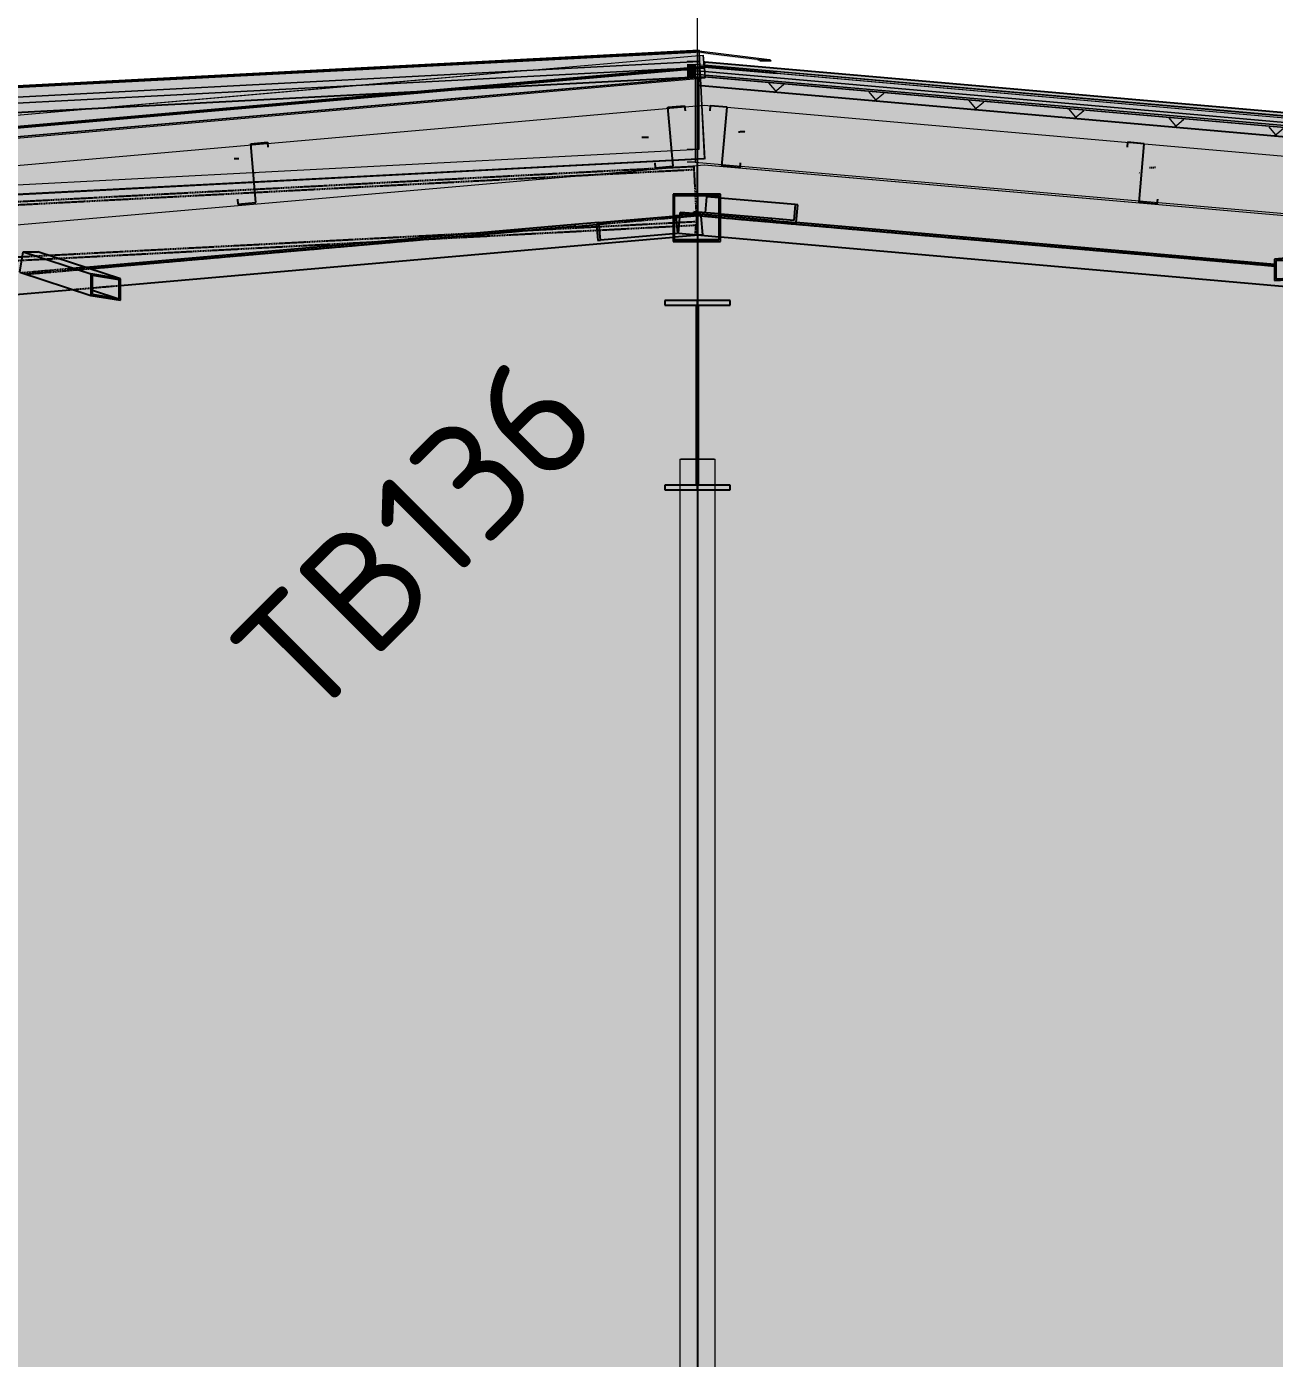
# Model space of a CAD drawing. Header units: millimetres. Extents: x 632 to 645312, y -3890 to 22200.
# Drawn here: x 619328 to 624600, y 12230 to 17858 of the extents above; entities that cross this region are included whole.
import ezdxf

# ---------------------------------------------------------------- set-up
doc = ezdxf.new("R2010")
doc.units = ezdxf.units.MM
doc.linetypes.add('Dash', pattern=[7, 5, -2])
doc.linetypes.add('Hidden', pattern=[4, 3, -1])
for name, color, linetype, lineweight in [('A-200-H_WALL', 111, 'Continuous', 13), ('A-200-M_WALL_EXT', 113, 'Continuous', 13), ('A-200-MH_WALL', 110, 'Hidden', 13), ('A-270-M_ROOF', 132, 'Continuous', 13), ('S-280-A_STRUCT_FRAME', 2, 'Continuous', 18), ('S-280-M_COLUMN', 52, 'Continuous', 13), ('S-280-M_STRUCT_FRAME', 12, 'Continuous', 13), ('Z-030-M_GRID', 191, 'Continuous', 13)]:
    doc.layers.add(name, color=color, linetype=linetype, lineweight=lineweight)
doc.styles.add('ISOCPEUR_2', font='isocpeur.ttf', dxfattribs={"height": 500})

# ---------------------------------------------------------------- blocks, each defined once
blk = doc.blocks.new('Ridge Capping - Ridge Capping-1882401-S6_501-SECTION C1')
at = {"layer": 'A-270-M_ROOF', "lineweight": 5, "transparency": 33554432}
for points in [[(4332382.7, 17734.4), (4332390.6, 17737.9), (4332337.9, 17737.9), (4332330, 17734.5)], [(4332390.6, 17737.9), (4332689.2, 17753.6), (4332621.6, 17752.7), (4332344.8, 17738.2)], [(4332994, 17713), (4332986.2, 17717), (4332689.3, 17753.6), (4332390.6, 17737.9), (4332382.5, 17734.4), (4332689.2, 17750.6), (4332768.3, 17740.8)], [(4332945.7, 17713), (4332993.9, 17713), (4332689.2, 17750.6), (4332638.6, 17750.6), (4332939.1, 17713.8)], [(4333018.3, 17658.8), (4333010.4, 17662.5), (4332711.2, 17688.7), (4332412.1, 17662.5), (4332404.2, 17658.8), (4332711.2, 17685.7), (4332768.3, 17680.7)]]:
    blk.add_hatch(color=253, dxfattribs=at).paths.add_polyline_path(points)
at = {"layer": 'A-270-M_ROOF', "color": 53, "lineweight": 5}
for p, q in [((4332331.1, 17734.4), (4332352.7, 17734.4)), ((4332337.7, 17737.9), (4332389.1, 17737.9)), ((4332352.7, 17734.4), (4332380.2, 17734.4)), ((4332380.2, 17734.4), (4332382.5, 17734.4)), ((4332382.5, 17734.4), (4332654.8, 17748.8)), ((4332390.6, 17737.9), (4332382.5, 17734.4)), ((4332513, 17744.3), (4332390.6, 17737.9)), ((4332654.9, 17751.8), (4332513, 17744.3)), ((4332638.6, 17750.6), (4332661.7, 17750.6)), ((4332689, 17753.6), (4332638.7, 17753.6)), ((4332654.8, 17748.8), (4332689.2, 17750.6)), ((4332689, 17753.6), (4332654.9, 17751.8)), ((4332661.7, 17750.6), (4332689.2, 17750.6)), ((4332689.2, 17750.6), (4332737.6, 17744.6)), ((4332986.2, 17717), (4332689.3, 17753.6)), ((4332737.6, 17744.6), (4332993.9, 17713)), ((4332404.2, 17658.8), (4332711.2, 17685.7)), ((4332587.2, 17674.8), (4332404.3, 17658.8)), ((4332711.2, 17688.7), (4332412.1, 17662.5)), ((4332412.3, 17662.5), (4332583.4, 17677.5)), ((4332583.4, 17677.5), (4332689.2, 17686.7)), ((4332689.2, 17683.7), (4332587.2, 17674.8)), ((4332689.2, 17686.7), (4332692.5, 17687)), ((4332692.6, 17684), (4332689.2, 17683.7)), ((4332692.5, 17687), (4332711.2, 17688.7)), ((4332711.2, 17685.7), (4332692.6, 17684)), ((4333010.4, 17662.5), (4332711.2, 17688.7)), ((4332711.2, 17688.7), (4332711.4, 17688.7)), ((4332711.2, 17685.7), (4333018.3, 17658.8)), ((4332711.4, 17685.7), (4332711.2, 17685.7)), ((4332711.4, 17688.7), (4333010.4, 17662.5)), ((4333018.3, 17658.8), (4332711.4, 17685.7)), ((4332937.8, 17717), (4332961.6, 17717)), ((4332945.7, 17713), (4332962.4, 17713)), ((4332961.6, 17717), (4332986.2, 17717)), ((4332962.4, 17713), (4332993.9, 17713)), ((4332994, 17713), (4332986.2, 17717)), ((4332412.1, 17662.5), (4332404.2, 17658.8)), ((4332404.3, 17658.8), (4332404.2, 17658.8)), ((4332404.4, 17658.8), (4332412.3, 17662.5)), ((4332412.3, 17662.5), (4332412.1, 17662.5)), ((4333018.3, 17658.8), (4333010.4, 17662.5)), ((4333010.5, 17662.5), (4333010.4, 17662.5)), ((4333010.5, 17662.5), (4333018.5, 17658.8)), ((4333018.5, 17658.8), (4333018.3, 17658.8))]:
    blk.add_line(p, q, dxfattribs=at)
blk = doc.blocks.new('Roof Gutters1 - Roof Gutters-1884510-S6_501-SECTION C1')
at = {"layer": 'A-270-M_ROOF', "lineweight": 5, "transparency": 33554432}
for points in [[(4350938.5, 16099.6), (4350939.7, 16113), (4332713.3, 17707.6), (4332712.2, 17694.2), (4350664.1, 16123.6)], [(4350938.5, 16099.6), (4350938.8, 16102.1), (4332712.4, 17696.7), (4332712.2, 17694.2), (4350664.1, 16123.6)], [(4350938.8, 16102.1), (4350940, 16116), (4332713.6, 17710.6), (4332712.4, 17696.7), (4350664.1, 16126.1)]]:
    blk.add_hatch(color=253, dxfattribs=at).paths.add_polyline_path(points)
at = {"layer": 'A-270-M_ROOF', "color": 53, "lineweight": 5}
for p, q in [((4332713.3, 17707.6), (4332712.2, 17694.2)), ((4332712.2, 17694.2), (4332713.3, 17707.6)), ((4332712.2, 17694.2), (4332712.4, 17696.7)), ((4332712.4, 17696.7), (4332712.2, 17694.2)), ((4332712.2, 17694.2), (4334977.6, 17496)), ((4332712.2, 17694.2), (4350938.5, 16099.6)), ((4332712.4, 17696.7), (4332713.6, 17710.6)), ((4332713.3, 17707.6), (4332712.4, 17696.7)), ((4332712.4, 17696.7), (4342405.2, 16848.7)), ((4332712.4, 17696.7), (4350938.8, 16102.1)), ((4332713.6, 17710.6), (4332713.3, 17707.6)), ((4350939.7, 16113), (4332713.3, 17707.6)), ((4332713.3, 17707.6), (4350939.7, 16113)), ((4332713.6, 17710.6), (4350940, 16116)), ((4332713.6, 17710.6), (4350940, 16116)), ((4334977.6, 17496), (4350938.5, 16099.6))]:
    blk.add_line(p, q, dxfattribs=at)
blk = doc.blocks.new('Roof Gutters3 - Roof Gutters-1885272-S6_501-SECTION C1')
at = {"layer": 'A-270-M_ROOF', "lineweight": 5, "transparency": 33554432}
for points in [[(4327067.7, 17460), (4332689, 17753.5), (4332688.8, 17757.8), (4327067.5, 17464.3)], [(4327067.9, 17456.1), (4332689.2, 17749.6), (4332688.9, 17754.8), (4327067.6, 17461.3)], [(4327073.3, 17351.6), (4332682.3, 17644.4), (4332682.3, 17608.1), (4332696.6, 17608.1), (4332689, 17753.5), (4327067.7, 17460)], [(4330104.9, 17509.8), (4331477.2, 17581.5), (4332711.1, 17689.4), (4332706.9, 17737.5), (4330714.7, 17563.2)], [(4331477.2, 17581.5), (4331634.4, 17589.7), (4332711.6, 17683.9), (4332711.1, 17689.4), (4331888.2, 17617.4)], [(4331634.4, 17589.7), (4332682.3, 17644.4), (4332682.3, 17637.7), (4332715.4, 17640.6), (4332711.6, 17683.9), (4331888.2, 17611.9)]]:
    blk.add_hatch(color=253, dxfattribs=at).paths.add_polyline_path(points)
at = {"layer": 'A-270-M_ROOF', "color": 53, "lineweight": 5}
for p, q in [((4332688.8, 17757.8), (4327067.5, 17464.3)), ((4332361.5, 17737.7), (4327067.6, 17461.3)), ((4332389.3, 17737.9), (4327067.7, 17460)), ((4332380.4, 17734.4), (4327067.8, 17457.1)), ((4332674.6, 17748.8), (4327067.9, 17456.1)), ((4332675.1, 17748.8), (4327067.9, 17456.1)), ((4331978.5, 17673.8), (4332689.2, 17735.9)), ((4331978.7, 17673.8), (4332689.2, 17735.9)), ((4332363.8, 17737.9), (4332361.5, 17737.7)), ((4332367.4, 17738), (4332363.8, 17737.9)), ((4332664.9, 17753.6), (4332367.4, 17738)), ((4332689.2, 17750.6), (4332383, 17734.6)), ((4332689, 17753.5), (4332389.3, 17737.9)), ((4332688.9, 17754.8), (4332664.9, 17753.6)), ((4332689.2, 17749.6), (4332674.6, 17748.8)), ((4332689.2, 17749.6), (4332675.1, 17748.8)), ((4332688.9, 17754.8), (4332688.8, 17757.8)), ((4332688.8, 17757.8), (4332689, 17753.6)), ((4332689.2, 17750.6), (4332689, 17753.5)), ((4332689, 17753.5), (4332689.2, 17750.6)), ((4332689.2, 17750.6), (4332689, 17753.5)), ((4332689, 17753.5), (4332692.5, 17687.1)), ((4332692.5, 17687.1), (4332689.2, 17750.6)), ((4332689.2, 17749.6), (4332689.2, 17749.6)), ((4332689.9, 17736), (4332706.9, 17737.5)), ((4332689.9, 17736), (4332706.9, 17737.5)), ((4332711.1, 17689.4), (4332706.9, 17737.5)), ((4332706.9, 17737.5), (4332711.1, 17689.4)), ((4312890.7, 15949.8), (4332711.2, 17683.9)), ((4312890.8, 15948.1), (4332711.2, 17682.1)), ((4327376.1, 17271.1), (4331968.4, 17672.9)), ((4332689.2, 17687.5), (4327378.6, 17222.9)), ((4331240.2, 17609.2), (4331968.4, 17672.9)), ((4331968.4, 17672.9), (4331978.7, 17673.8)), ((4331968.4, 17672.9), (4331978.5, 17673.8)), ((4332409.4, 17661.3), (4332584.6, 17676.6)), ((4332585.7, 17676.7), (4332597.4, 17677.7)), ((4332597.4, 17677.7), (4332689.2, 17685.7)), ((4332692.4, 17687.8), (4332689.2, 17687.5)), ((4332689.2, 17685.7), (4332692.5, 17686)), ((4332711.1, 17689.4), (4332692.4, 17687.8)), ((4332692.5, 17686), (4332711.2, 17687.7)), ((4332694.7, 17644.1), (4332692.7, 17682.3)), ((4332692.7, 17682.3), (4332694.7, 17644.1)), ((4332711.6, 17683.9), (4332715, 17645.2)), ((4332715, 17645.2), (4332711.7, 17682.2)), ((4312894.5, 15906.5), (4332715.4, 17640.6)), ((4312894.5, 15906.5), (4332715.4, 17640.6)), ((4327378.7, 17221.1), (4332409.4, 17661.3)), ((4332695, 17638.8), (4332694.7, 17644.1)), ((4332694.7, 17644.1), (4332695, 17638.8)), ((4332701, 17524.2), (4332695, 17638.8)), ((4332695, 17638.8), (4332701, 17524.2)), ((4332715, 17645.2), (4332715.4, 17640.6)), ((4332715.4, 17640.6), (4332715, 17645.2)), ((4327376.1, 17271.1), (4331240.2, 17609.2)), ((4332712.6, 17301.1), (4332701, 17524.2)), ((4332701, 17524.2), (4332712.8, 17298.1)), ((4332711.2, 17298), (4327091.5, 17004.6)), ((4332711.2, 17301), (4327389, 17023.2)), ((4327389, 17022.9), (4332711.2, 17300.7)), ((4332711.2, 17297.7), (4327389.2, 17019.9)), ((4332712.7, 17300.8), (4332712.6, 17301.1)), ((4332712.8, 17298.1), (4332712.7, 17300.8)), ((4332712.8, 17298.1), (4332712.8, 17297.8))]:
    blk.add_line(p, q, dxfattribs=at)
blk = doc.blocks.new('25021-APA-ZZ-ZZ-M3-AR-000001_V3_rvt-8-S6_501-SECTION C1')
at = {"layer": 'A-200-M_WALL_EXT', "transparency": 33554432}
blk.add_hatch(color=10, dxfattribs=at).paths.add_polyline_path([(4350894.9, 16014.7), (4350894.9, 16070.8), (4332581, 17679.2), (4312662.6, 16639.3), (4312663.4, 16599.2), (4332682.3, 17644.4), (4332682.3, 17608.1), (4350893.6, 16014.8)])
at = {"layer": 'A-270-M_ROOF', "lineweight": 5, "transparency": 33554432}
for color, points in [(9, [(4327067.8, 17457.1), (4332689.2, 17750.6), (4332621.6, 17749.7), (4327017.2, 17457.1)]), (10, [(4327067.8, 17417), (4332689.2, 17710.5), (4332621.6, 17709.6), (4327017.2, 17417)]), (9, [(4332672.6, 17656.8), (4332672.6, 17696.9), (4332638.6, 17696.9), (4332638.6, 17657.4)]), (254, [(4332638.6, 17642.1), (4332672.6, 17644.4), (4332672.6, 17656.8), (4332638.6, 17656.8), (4332638.6, 17644.4)]), (9, [(4351085.6, 16051.9), (4332672.6, 17656.8), (4332638.6, 17656.8), (4351051.6, 16051.9)]), (9, [(4332682.3, 17643), (4332711.4, 17645.5), (4332711.2, 17645.5), (4332682.3, 17643)])]:
    blk.add_hatch(color=color, dxfattribs=at).paths.add_polyline_path(points)
at = {"layer": 'A-270-M_ROOF', "transparency": 33554432}
for color, points in [(9, [(4327067.8, 17417), (4332689.2, 17710.5), (4332689.2, 17750.6), (4327067.8, 17457.1)]), (254, [(4327067.8, 17351.3), (4332682.3, 17644.4), (4332682.3, 17608.1), (4332689.2, 17608.1), (4332689.2, 17710.5), (4327067.8, 17417)]), (9, [(4352532.3, 15911.4), (4352532.3, 15951.6), (4332711.2, 17685.7), (4331584, 17587.1), (4332711.2, 17645.5), (4352217.8, 15938.9)]), (9, [(4351085.7, 16051.9), (4351085.7, 16092.1), (4332672.7, 17696.9), (4332672.7, 17656.8), (4350664.1, 16088.7)]), (254, [(4351085.7, 15998), (4351085.7, 16051.9), (4332672.7, 17656.8), (4332672.7, 17643.9), (4332682.3, 17644.4), (4332682.3, 17608.1), (4350932.1, 16011.4)])]:
    blk.add_hatch(color=color, dxfattribs=at).paths.add_polyline_path(points)
at = {"layer": 'A-270-M_ROOF', "lineweight": 5}
h = blk.add_hatch(dxfattribs=at)
h.set_pattern_fill('FP_45', angle=-135, style=0, pattern_type=2)
h.set_pattern_definition([(40, (4325937.9, 6e-06), (-192.8363, 229.8133), []), (130, (4325937.9, 6e-06), (-229.8133, -192.8363), [])])
h.paths.add_polyline_path([(4352532.3, 15871.4), (4352532.3, 15911.4), (4332698.4, 17644.4), (4332682.3, 17643), (4332682.3, 17608.1), (4352217.8, 15898.9)])
at = {"layer": 'A-200-M_WALL_EXT', "color": 53, "lineweight": 5}
for p, q in [((4332581, 17679.2), (4331240.2, 17609.2)), ((4331240.2, 17609.2), (4332581, 17679.2)), ((4332591.6, 17678.2), (4332581, 17679.2)), ((4332581, 17679.2), (4332591.6, 17678.2)), ((4332608.8, 17676.7), (4332591.6, 17678.2)), ((4332591.6, 17678.2), (4332608.8, 17676.7)), ((4332689.2, 17669.7), (4332608.8, 17676.7)), ((4332608.8, 17676.7), (4332658.1, 17672.4)), ((4332659.5, 17672.3), (4332672.6, 17671.1)), ((4332672.7, 17671.1), (4332689.2, 17669.7)), ((4332693.4, 17669.3), (4332689.2, 17669.7)), ((4332689.2, 17669.7), (4332693.4, 17669.3)), ((4332711.2, 17667.7), (4332693.4, 17669.3)), ((4332693.4, 17669.3), (4332711.2, 17667.7)), ((4350894.9, 16070.8), (4332713, 17667.6)), ((4332713, 17667.6), (4350871.1, 16072.9)), ((4331240.2, 17609.2), (4327369, 17407.1)), ((4327369, 17407.1), (4331240.2, 17609.2))]:
    blk.add_line(p, q, dxfattribs=at)
at = {"layer": 'A-270-M_ROOF', "color": 53, "lineweight": 5}
for p, q in [((4332380.4, 17734.4), (4327067.8, 17457.1)), ((4332689.2, 17750.6), (4332383, 17734.6)), ((4332661.7, 17750.6), (4332638.6, 17750.6)), ((4332689.2, 17750.6), (4332661.7, 17750.6)), ((4332689.2, 17710.5), (4332689.2, 17750.6)), ((4332711.2, 17685.7), (4312890.2, 15951.6)), ((4332689.2, 17710.5), (4327069.9, 17417.1)), ((4327069.9, 17417.1), (4332689.2, 17710.5)), ((4332689.2, 17683.7), (4332404.2, 17658.8)), ((4332682.4, 17710.5), (4332638.6, 17710.5)), ((4332638.6, 17710.5), (4332682.4, 17710.5)), ((4332638.6, 17696.9), (4332655.9, 17696.9)), ((4332655.9, 17696.9), (4332672.6, 17696.9)), ((4332689.2, 17695.5), (4332672.7, 17696.9)), ((4332672.7, 17696.9), (4332672.7, 17686.1)), ((4332672.7, 17685.3), (4332672.7, 17682.7)), ((4332672.7, 17680.5), (4332672.7, 17671.1)), ((4332672.7, 17671.1), (4332672.7, 17656.8)), ((4332689.2, 17710.5), (4332682.4, 17710.5)), ((4332682.4, 17710.5), (4332689.2, 17710.5)), ((4332689.2, 17686.8), (4332689.2, 17710.5)), ((4332692.1, 17695.2), (4332689.2, 17695.5)), ((4332692.6, 17684), (4332689.2, 17683.7)), ((4332689.2, 17643.6), (4332689.2, 17682)), ((4332710.7, 17693.6), (4332692.1, 17695.2)), ((4332711.2, 17685.7), (4332692.6, 17684)), ((4334977.6, 17496), (4332710.7, 17693.6)), ((4352532.3, 15951.6), (4332711.2, 17685.7)), ((4332711.4, 17685.7), (4332711.2, 17685.7)), ((4333018.3, 17658.8), (4332711.4, 17685.7)), ((4332711.2, 17645.5), (4312890.2, 15911.4)), ((4312890.2, 15911.4), (4332711.2, 17645.5)), ((4332404.2, 17658.8), (4327378.8, 17219.1)), ((4332689.2, 17643.6), (4327380.9, 17179.2)), ((4327380.9, 17179.2), (4332689.2, 17643.6)), ((4332638.6, 17656.8), (4332655.9, 17656.8)), ((4332655.9, 17656.8), (4332638.6, 17656.8)), ((4332655.9, 17656.8), (4332672.6, 17656.8)), ((4332672.6, 17656.8), (4332655.9, 17656.8)), ((4332689.2, 17655.3), (4332672.7, 17656.8)), ((4332672.7, 17656.8), (4332672.7, 17642.2)), ((4332672.7, 17656.8), (4332689.2, 17655.3)), ((4332672.7, 17642.2), (4332672.7, 17636.8)), ((4332672.7, 17636.8), (4332672.7, 17521.9)), ((4332694.2, 17654.9), (4332689.2, 17655.3)), ((4332689.2, 17655.3), (4332694.2, 17654.9)), ((4332694.7, 17644.1), (4332689.2, 17643.6)), ((4332689.2, 17643.6), (4332694.7, 17644.1)), ((4332689.2, 17638.3), (4332689.2, 17643.6)), ((4332689.2, 17523.3), (4332689.2, 17638.3)), ((4332714.3, 17653.1), (4332694.2, 17654.9)), ((4332694.2, 17654.9), (4332714.3, 17653.1)), ((4332711.2, 17645.5), (4332694.7, 17644.1)), ((4332694.7, 17644.1), (4332711.2, 17645.5)), ((4352532.3, 15911.4), (4332711.2, 17645.5)), ((4332711.4, 17645.5), (4332711.2, 17645.5)), ((4332711.2, 17645.5), (4352532.3, 15911.4)), ((4332711.2, 17645.5), (4332711.4, 17645.5)), ((4332715, 17645.2), (4332711.4, 17645.5)), ((4332711.4, 17645.5), (4332715, 17645.2)), ((4350894.9, 16068.6), (4332714.3, 17653.1)), ((4332714.3, 17653.1), (4350894.9, 16068.6)), ((4352532.3, 15911.4), (4332715, 17645.2)), ((4332715, 17645.2), (4350937.8, 16050.9)), ((4350937.8, 16091.1), (4333018.3, 17658.8)), ((4312890.2, 15791), (4332711.2, 17525.1)), ((4332672.7, 17521.7), (4332672.7, 17339.1)), ((4332689.2, 17340), (4332689.2, 17523.1)), ((4332711.2, 17525.1), (4352532.3, 15791)), ((4350939, 16104.9), (4334977.6, 17496)), ((4327386.9, 17063.2), (4332689.2, 17340)), ((4332638.6, 17340), (4332655.8, 17340)), ((4332655.8, 17340), (4332672.6, 17340)), ((4332672.7, 17340), (4332682.3, 17340)), ((4332672.7, 17339.1), (4332672.7, 17296)), ((4332682.3, 17340), (4332689.2, 17340)), ((4332655.9, 17285.3), (4332638.6, 17285.3)), ((4332672.6, 17285.3), (4332655.9, 17285.3)), ((4332672.7, 17296), (4332672.7, 17285.3)), ((4332672.7, 17285.3), (4350894.9, 15697.2)), ((4312890.2, 15540), (4332711.2, 17274.1)), ((4312891.3, 15540.1), (4332711.2, 17274.1)), ((4332711.2, 17274.1), (4352532.3, 15540)), ((4332711.2, 17274.1), (4332711.4, 17274.1)), ((4332711.4, 17274.1), (4352473.3, 15545.2))]:
    blk.add_line(p, q, dxfattribs=at)
at = {"layer": 'S-280-M_COLUMN', "color": 53, "lineweight": 5}
for p, q in [((4332607.3, 16030), (4332607.3, 5240)), ((4332607.3, 16030), (4332608.6, 16030)), ((4332607.3, 16030), (4332617.3, 16030)), ((4332608.6, 16030), (4332612.3, 16030)), ((4332613, 16030), (4332612.3, 16030)), ((4332617.3, 16030), (4332612.3, 16030)), ((4332614.8, 16030), (4332613, 16030)), ((4332614.7, 16030), (4332617.3, 16030)), ((4332617.3, 16030), (4332614.8, 16030)), ((4332617.3, 16030), (4332747.3, 16030)), ((4332747.3, 16030), (4332617.3, 16030)), ((4332617.3, 16030), (4332747.3, 16030)), ((4332747.3, 16030), (4332617.3, 16030)), ((4332747.3, 16030), (4332749.9, 16030)), ((4332747.3, 16030), (4332757.3, 16030)), ((4332749.8, 16030), (4332747.3, 16030)), ((4332752.3, 16030), (4332747.3, 16030)), ((4332751.6, 16030), (4332749.8, 16030)), ((4332752.3, 16030), (4332751.6, 16030)), ((4332752.3, 16030), (4332756, 16030)), ((4332756, 16030), (4332757.3, 16030)), ((4332757.3, 5240), (4332757.3, 16030))]:
    blk.add_line(p, q, dxfattribs=at)
at = {"layer": 'A-270-M_ROOF', "color": 53, "lineweight": 5}
for name in ['Roof Gutters3 - Roof Gutters-1885272-S6_501-SECTION C1', 'Ridge Capping - Ridge Capping-1882401-S6_501-SECTION C1', 'Roof Gutters1 - Roof Gutters-1884510-S6_501-SECTION C1']:
    blk.add_blockref(name, (0, 0), dxfattribs=at)
blk = doc.blocks.new('NRP_Framing-Steel-WB - TB136 - 800WB146-4252456-S6_501-SECTION C1')
at = {"layer": 'S-280-M_STRUCT_FRAME', "linetype": 'Dash', "lineweight": 25}
blk.add_hatch(color=256, dxfattribs=at).paths.add_polyline_path([(4332819.8, 15900), (4332819.8, 15920), (4332687.3, 15920), (4332687.3, 16680), (4332819.8, 16680), (4332819.8, 16700), (4332544.8, 16700), (4332544.8, 16680), (4332677.3, 16680), (4332677.3, 15920), (4332544.8, 15920), (4332544.8, 15900)])
at = {"layer": 'S-280-M_STRUCT_FRAME', "lineweight": 25}
for p, q in [((4332819.8, 16700), (4332544.8, 16700)), ((4332544.8, 16700), (4332544.8, 16680)), ((4332544.8, 16680), (4332677.3, 16680)), ((4332677.3, 16680), (4332677.3, 15920)), ((4332687.3, 15920), (4332687.3, 16680)), ((4332687.3, 16680), (4332819.8, 16680)), ((4332819.8, 16680), (4332819.8, 16700)), ((4332677.3, 15920), (4332544.8, 15920)), ((4332544.8, 15920), (4332544.8, 15900)), ((4332544.8, 15900), (4332819.8, 15900)), ((4332819.8, 15920), (4332687.3, 15920)), ((4332819.8, 15900), (4332819.8, 15920))]:
    blk.add_line(p, q, dxfattribs=at)
blk = doc.blocks.new('NRP_Framing-Steel-SHS - RB429 - 89x89x5_0SHS-4261503-S6_501-SECTION C1')
at = {"layer": 'S-280-M_STRUCT_FRAME', "linetype": 'Dash', "lineweight": 25}
for points in [[(4335119.4, 16874.6), (4335245.2, 16880.4), (4335536.3, 16907.6), (4335473.4, 16907.6), (4335408.7, 16901.5)], [(4335245.2, 16791.3), (4335540.5, 16818.8), (4335536.3, 16907.6), (4335245.2, 16880.4)], [(4335126.4, 16790.7), (4335238.2, 16801.1), (4335238.2, 16875.1), (4335126.4, 16869.9), (4335126.4, 16791.3)], [(4335126.4, 16790.7), (4335238.2, 16795.9), (4335238.2, 16801.1), (4335132.1, 16791.3)]]:
    blk.add_hatch(color=256, dxfattribs=at).paths.add_polyline_path(points)
h = blk.add_hatch(color=256, dxfattribs=at)
h.paths.add_polyline_path([(4335119.4, 16785.4), (4335245.2, 16791.3), (4335245.2, 16880.4), (4335119.4, 16874.6)])
h.paths.add_polyline_path([(4335126.4, 16790.7), (4335126.4, 16869.9), (4335238.2, 16875.1), (4335238.2, 16795.9)])
at = {"layer": 'S-280-M_STRUCT_FRAME', "lineweight": 25}
for p, q in [((4335473.4, 16907.6), (4335119.4, 16874.6)), ((4335245.2, 16880.4), (4335536.3, 16907.6)), ((4335473.4, 16907.6), (4335536.3, 16907.6)), ((4335536.3, 16907.6), (4335540.5, 16818.8)), ((4335245.2, 16880.4), (4335119.4, 16874.6)), ((4335119.4, 16874.6), (4335119.4, 16785.4)), ((4335126.4, 16869.9), (4335238.2, 16875.1)), ((4335126.4, 16790.7), (4335126.4, 16869.9)), ((4335238.2, 16875.1), (4335238.2, 16795.9)), ((4335245.2, 16791.3), (4335245.2, 16880.4)), ((4335119.4, 16785.4), (4335245.2, 16791.3)), ((4335126.4, 16790.7), (4335238.2, 16801.1)), ((4335238.2, 16795.9), (4335126.4, 16790.7)), ((4335245.2, 16791.3), (4335540.5, 16818.8))]:
    blk.add_line(p, q, dxfattribs=at)
blk = doc.blocks.new('NRP_Framing-Steel-SHS - RB429 - 89x89x5_0SHS-4262965-S6_501-SECTION C1')
at = {"layer": 'S-280-M_STRUCT_FRAME', "linetype": 'Dash', "lineweight": 25}
for points in [[(4329833.1, 16906.5), (4329818.9, 16819.8), (4330119.4, 16721.7), (4330119.4, 16813.1)], [(4329833.1, 16906.5), (4330119.4, 16813.1), (4330245.2, 16792.5), (4329896, 16906.5)], [(4330238.2, 16707.5), (4330238.2, 16788.5), (4330126.4, 16806.8), (4330126.4, 16743.9), (4330194.5, 16721.7)], [(4330238.2, 16707.5), (4330126.4, 16743.9), (4330126.4, 16725.7), (4330150.8, 16721.7)]]:
    blk.add_hatch(color=256, dxfattribs=at).paths.add_polyline_path(points)
h = blk.add_hatch(color=256, dxfattribs=at)
h.paths.add_polyline_path([(4330245.2, 16701.2), (4330245.2, 16792.5), (4330119.4, 16813.1), (4330119.4, 16721.7)])
h.paths.add_polyline_path([(4330238.2, 16707.5), (4330126.4, 16725.7), (4330126.4, 16806.8), (4330238.2, 16788.5)])
at = {"layer": 'S-280-M_STRUCT_FRAME', "lineweight": 25}
for p, q in [((4329818.9, 16819.8), (4329833.1, 16906.5)), ((4329833.1, 16906.5), (4329896, 16906.5)), ((4329833.1, 16906.5), (4330119.4, 16813.1)), ((4330245.2, 16792.5), (4329896, 16906.5)), ((4329818.9, 16819.8), (4330119.4, 16721.7)), ((4330245.2, 16792.5), (4330119.4, 16813.1)), ((4330119.4, 16813.1), (4330119.4, 16721.7)), ((4330126.4, 16806.8), (4330238.2, 16788.5)), ((4330126.4, 16725.7), (4330126.4, 16806.8)), ((4330238.2, 16788.5), (4330238.2, 16707.5)), ((4330245.2, 16701.2), (4330245.2, 16792.5)), ((4330119.4, 16721.7), (4330245.2, 16701.2)), ((4330126.4, 16743.9), (4330238.2, 16707.5)), ((4330238.2, 16707.5), (4330126.4, 16725.7))]:
    blk.add_line(p, q, dxfattribs=at)
blk = doc.blocks.new('NRP_Framing-Steel-EA - RA728 - 90x90x8EA-4104764-S6_501-SECTION C1')
at = {"layer": 'S-280-M_STRUCT_FRAME', "linetype": 'Dash', "lineweight": 25}
for p, q in [((4332678.6, 17038), (4332681, 17066.3)), ((4332673.2, 16976.7), (4332678.5, 17037.3))]:
    blk.add_line(p, q, dxfattribs=at)
blk = doc.blocks.new('NRP_Framing-Steel-EA - RA728 - 90x90x8EA-3936119-S6_501-SECTION C1')
at = {"layer": 'S-280-M_STRUCT_FRAME', "linetype": 'Dash', "lineweight": 25}
for p, q in [((4332696.7, 17059.5), (4332591.8, 17050.3)), ((4332164.4, 17012.9), (4330118.5, 16833.9)), ((4332591.7, 17050.3), (4332255.8, 17020.9)), ((4330118.4, 16833.9), (4329848.3, 16810.3))]:
    blk.add_line(p, q, dxfattribs=at)
blk = doc.blocks.new('NRP_Framing-Steel-EA - RB725 - 75x75x8EA-3936944-S6_501-SECTION C1')
at = {"layer": 'S-280-M_STRUCT_FRAME', "linetype": 'Dash', "lineweight": 25}
h = blk.add_hatch(color=256, dxfattribs=at)
h.paths.add_polyline_path([(4332272.5, 16955.1), (4332579.1, 16981.9), (4332579.1, 17057.2), (4332266, 17029.8), (4332272.4, 16956.1)])
h.paths.add_polyline_path([(4332585.1, 16982.4), (4332597.6, 16983.5), (4332591.1, 17058.3), (4332585.1, 17057.7)])
blk.add_hatch(color=256, dxfattribs=at).paths.add_polyline_path([(4332261.6, 16954.1), (4332272.5, 16955.1), (4332266, 17029.8), (4332163.7, 17020.9), (4332164.4, 17012.9), (4332255.8, 17020.9)])
at = {"layer": 'S-280-M_STRUCT_FRAME', "lineweight": 25}
for p, q in [((4332266, 17029.8), (4332579.1, 17057.2)), ((4332585.1, 17057.7), (4332591.1, 17058.3)), ((4332591.1, 17058.3), (4332597.6, 16983.5)), ((4332266, 17029.8), (4332163.7, 17020.9)), ((4332163.7, 17020.9), (4332164.4, 17012.9)), ((4332164.4, 17012.9), (4332255.8, 17020.9)), ((4332255.8, 17020.9), (4332261.6, 16954.1)), ((4332272.5, 16955.1), (4332266, 17029.8)), ((4332261.6, 16954.1), (4332272.5, 16955.1)), ((4332579.1, 16981.9), (4332272.5, 16955.1)), ((4332597.6, 16983.5), (4332585.1, 16982.4))]:
    blk.add_line(p, q, dxfattribs=at)
at = {"layer": 'S-280-M_STRUCT_FRAME', "linetype": 'Dash', "lineweight": 25}
for p, q in [((4332579.2, 17057.2), (4332585.1, 17057.7)), ((4332585.1, 16982.4), (4332579.2, 16981.9))]:
    blk.add_line(p, q, dxfattribs=at)
blk = doc.blocks.new('NRP_Framing-Steel-EA - RB725 - 75x75x8EA-3938695-S6_501-SECTION C1')
at = {"layer": 'S-280-M_STRUCT_FRAME', "linetype": 'Dash', "lineweight": 25}
h = blk.add_hatch(color=256, dxfattribs=at)
h.paths.add_polyline_path([(4333089.1, 17038.7), (4333094.9, 17105.4), (4332779.1, 17133), (4332779.1, 17065.8), (4333088.2, 17038.8)])
h.paths.add_polyline_path([(4332773.1, 17066.3), (4332773.1, 17133.6), (4332721.8, 17138.1), (4332716, 17071.3)])
h = blk.add_hatch(color=256, dxfattribs=at)
h.paths.add_polyline_path([(4332996.4, 17038.8), (4332997.1, 17046.7), (4332779.1, 17065.8), (4332779.1, 17057.8)])
h.paths.add_polyline_path([(4332773.1, 17058.3), (4332773.1, 17066.3), (4332667.6, 17075.6), (4332666.9, 17067.6)])
blk.add_hatch(color=256, dxfattribs=at).paths.add_polyline_path([(4333099.4, 17029.7), (4333105.9, 17104.5), (4333094.9, 17105.4), (4333089.1, 17038.7), (4332997.1, 17046.7), (4332996.4, 17038.8), (4333061.7, 17033)])
at = {"layer": 'S-280-M_STRUCT_FRAME', "lineweight": 25}
for p, q in [((4332716, 17071.3), (4332721.8, 17138.1)), ((4332773.1, 17133.6), (4332721.8, 17138.1)), ((4333094.9, 17105.4), (4332779.1, 17133)), ((4332666.9, 17067.6), (4332667.6, 17075.6)), ((4332773.1, 17058.3), (4332666.9, 17067.6)), ((4332773.1, 17066.3), (4332667.6, 17075.6)), ((4332997.1, 17046.7), (4332779.1, 17065.8)), ((4332996.4, 17038.8), (4332779.1, 17057.8)), ((4333094.9, 17105.4), (4333089.1, 17038.7)), ((4333105.9, 17104.5), (4333094.9, 17105.4)), ((4333099.4, 17029.7), (4333105.9, 17104.5)), ((4332997.1, 17046.7), (4332996.4, 17038.8)), ((4332996.4, 17038.8), (4333099.4, 17029.7)), ((4333089.1, 17038.7), (4332997.1, 17046.7))]:
    blk.add_line(p, q, dxfattribs=at)
at = {"layer": 'S-280-M_STRUCT_FRAME', "linetype": 'Dash', "lineweight": 25}
for p, q in [((4332779.1, 17133.1), (4332773.2, 17133.6)), ((4332779.1, 17065.8), (4332773.2, 17066.3)), ((4332779.1, 17065.8), (4332773.2, 17066.3)), ((4332779.1, 17057.8), (4332773.2, 17058.3))]:
    blk.add_line(p, q, dxfattribs=at)
blk = doc.blocks.new('NRP_Framing-Steel-EA - RA728 - 90x90x8EA-3937550-S6_501-SECTION C1')
at = {"layer": 'S-280-M_STRUCT_FRAME', "linetype": 'Dash', "lineweight": 25}
for p, q in [((4332773.1, 17050.3), (4332608.8, 17064.6)), ((4332779.1, 17049.7), (4332773.2, 17050.3)), ((4335119.4, 16845), (4332779.1, 17049.7))]:
    blk.add_line(p, q, dxfattribs=at)
blk = doc.blocks.new('NRP_Framing-Steel-PFC - R308 - 250PFC-4012580-S6_501-SECTION C1')
at = {"layer": 'S-280-M_STRUCT_FRAME', "linetype": 'Dash', "lineweight": 25}
for p, q in [((4312657.3, 16222.8), (4332666.5, 17267.4)), ((4332667.3, 17252.5), (4312657.3, 16207.8)), ((4332666.5, 17267.4), (4332679.6, 17017.8)), ((4332679.6, 17017.8), (4331542, 16958.4)), ((4331964.9, 16995.5), (4331740.1, 16983.8)), ((4332678.8, 17032.8), (4331967.8, 16995.6)), ((4331737.3, 16983.6), (4312657.3, 15987.5)), ((4331311.6, 16946.4), (4312657.3, 15972.4)), ((4331539.2, 16958.2), (4331314.4, 16946.5))]:
    blk.add_line(p, q, dxfattribs=at)
blk = doc.blocks.new('NRP_Framing-Steel-Purlin Z - P916 - EZ250-24-4051339-S6_501-SECTION C1')
at = {"layer": 'S-280-M_STRUCT_FRAME', "color": 1, "linetype": 'Dash', "lineweight": 25}
blk.add_line((4334591.5, 17262.4), (4334617.8, 17263.2), dxfattribs=at)
blk = doc.blocks.new('NRP_Framing-Steel-Purlin Z - P916 - EZ250-24-4045172-S6_501-SECTION C1')
at = {"layer": 'S-280-M_STRUCT_FRAME', "color": 1, "linetype": 'Dash', "lineweight": 25}
blk.add_line((4332855.7, 17413.5), (4332884.2, 17414.4), dxfattribs=at)
blk = doc.blocks.new('NRP_Framing-Steel-Purlin Z - P915 - EZ250-19-4047691-S6_501-SECTION C1')
at = {"layer": 'S-280-M_STRUCT_FRAME', "color": 92, "lineweight": 25}
for p, q in [((4332557.2, 17517), (4332628, 17523.2)), ((4332557.2, 17517), (4332628, 17523.2)), ((4332579, 17268), (4332557.2, 17517)), ((4332579, 17268), (4332557.2, 17517)), ((4332628, 17523.2), (4332629.8, 17502.3)), ((4332628, 17523.2), (4332629.8, 17502.3)), ((4332576.1, 17393.2), (4332576.6, 17393.3)), ((4332501.5, 17282.3), (4332503.3, 17261.4)), ((4332501.5, 17282.3), (4332503.3, 17261.4)), ((4332503.3, 17261.4), (4332579, 17268)), ((4332503.3, 17261.4), (4332579, 17268))]:
    blk.add_line(p, q, dxfattribs=at)
at = {"layer": 'S-280-M_STRUCT_FRAME', "color": 92, "linetype": 'Dash', "lineweight": 25}
blk.add_line((4332576.1, 17393.2), (4332576.6, 17393.3), dxfattribs=at)
blk = doc.blocks.new('NRP_Framing-Steel-Purlin Z - P915 - EZ250-19-4047692-S6_501-SECTION C1')
at = {"layer": 'S-280-M_STRUCT_FRAME', "color": 92, "lineweight": 25}
for p, q in [((4332736.6, 17523.2), (4332734.8, 17502.3)), ((4332736.6, 17523.2), (4332734.8, 17502.3)), ((4332807.4, 17517), (4332736.6, 17523.2)), ((4332807.4, 17517), (4332736.6, 17523.2)), ((4332785.6, 17268), (4332807.4, 17517)), ((4332785.6, 17268), (4332807.4, 17517)), ((4332788.4, 17393.2), (4332788, 17393.3)), ((4332863.1, 17282.3), (4332861.3, 17261.4)), ((4332863.1, 17282.3), (4332861.3, 17261.4)), ((4332861.3, 17261.4), (4332785.6, 17268)), ((4332861.3, 17261.4), (4332785.6, 17268))]:
    blk.add_line(p, q, dxfattribs=at)
at = {"layer": 'S-280-M_STRUCT_FRAME', "color": 92, "linetype": 'Dash', "lineweight": 25}
blk.add_line((4332788.4, 17393.2), (4332788, 17393.3), dxfattribs=at)
blk = doc.blocks.new('NRP_Framing-Steel-Purlin Z - P915 - EZ250-19-4047824-S6_501-SECTION C1')
at = {"layer": 'S-280-M_STRUCT_FRAME', "color": 92, "lineweight": 25}
for p, q in [((4330795, 17362.9), (4330865.7, 17369.1)), ((4330795, 17362.9), (4330865.7, 17369.1)), ((4330816.7, 17113.8), (4330795, 17362.9)), ((4330816.7, 17113.8), (4330795, 17362.9)), ((4330865.7, 17369.1), (4330867.5, 17348.1)), ((4330865.7, 17369.1), (4330867.5, 17348.1)), ((4330813.9, 17239), (4330814.3, 17239.1)), ((4330739.2, 17128.1), (4330741, 17107.2)), ((4330739.2, 17128.1), (4330741, 17107.2)), ((4330741, 17107.2), (4330816.7, 17113.8)), ((4330741, 17107.2), (4330816.7, 17113.8))]:
    blk.add_line(p, q, dxfattribs=at)
at = {"layer": 'S-280-M_STRUCT_FRAME', "color": 92, "linetype": 'Dash', "lineweight": 25}
blk.add_line((4330813.9, 17239), (4330814.3, 17239.1), dxfattribs=at)
blk = doc.blocks.new('NRP_Framing-Steel-Purlin Z - P915 - EZ250-19-V94-S6_501-SECTION C1')
at = {"layer": 'S-280-M_STRUCT_FRAME', "color": 92, "lineweight": 25}
for p, q in [((4334498.9, 17369.1), (4334497.1, 17348.1)), ((4334498.9, 17369.1), (4334497.1, 17348.1)), ((4334569.6, 17362.9), (4334498.9, 17369.1)), ((4334569.6, 17362.9), (4334498.9, 17369.1)), ((4334547.9, 17113.8), (4334569.6, 17362.9)), ((4334547.9, 17113.8), (4334569.6, 17362.9)), ((4334550.7, 17239), (4334550.3, 17239.1)), ((4334623.6, 17107.2), (4334547.9, 17113.8)), ((4334623.6, 17107.2), (4334547.9, 17113.8)), ((4334625.4, 17128.1), (4334623.6, 17107.2)), ((4334625.4, 17128.1), (4334623.6, 17107.2))]:
    blk.add_line(p, q, dxfattribs=at)
at = {"layer": 'S-280-M_STRUCT_FRAME', "color": 92, "linetype": 'Dash', "lineweight": 25}
blk.add_line((4334550.7, 17239), (4334550.3, 17239.1), dxfattribs=at)
blk = doc.blocks.new('NRP_Framing-Steel-Purlin Z - P916 - EZ250-24-4062108-S6_501-SECTION C1')
at = {"layer": 'S-280-M_STRUCT_FRAME', "color": 1, "linetype": 'Dash', "lineweight": 25}
blk.add_line((4330744.2, 17298.7), (4330723.5, 17298.7), dxfattribs=at)
blk = doc.blocks.new('NRP_Framing-Steel-Purlin Z - P916 - EZ250-24-4052267-S6_501-SECTION C1')
at = {"layer": 'S-280-M_STRUCT_FRAME', "color": 1, "linetype": 'Dash', "lineweight": 25}
blk.add_line((4332476.1, 17388.7), (4332447.7, 17388.7), dxfattribs=at)

msp = doc.modelspace()

# ---------------------------------------------------------------- hatches: boundary and pattern name
at = {"layer": 'A-200-H_WALL'}
h = msp.add_hatch(color=256, dxfattribs=at)
h.paths.add_polyline_path([(615537.5, 4900), (622162.5, 4900), (622162.5, 5050), (615537.5, 5050)])
h.paths.add_polyline_path([(620195, 5200), (622162.5, 5200), (622162.5, 15900), (622025, 15900), (622025, 15920), (622157.5, 15920), (622157.5, 16680), (622025, 16680), (622025, 16700), (622162.5, 16700), (622162.5, 16950.1), (622059.4, 16950.1), (622059.4, 16966.9), (619725.5, 16762.7), (619725.5, 16701.2), (619587.4, 16725.7), (619527.3, 16745.3), (615537.5, 16396.3), (615537.5, 5200)])
h.paths.add_polyline_path([(615537.5, 16486.6), (619303.5, 16818.4), (619299.2, 16819.8), (619313.3, 16906.5), (619376.2, 16906.5), (619579.3, 16840.2), (622059.4, 17059.5), (622059.4, 17150.1), (622162.5, 17150.1), (622162.5, 17644.4), (615537.5, 17298.5), (615537.5, 17059.5)])
h.paths.add_polyline_path([(622077.8, 16956.1), (622162.5, 16956.1), (622162.5, 16975.9), (622065.4, 16967.4), (622065.4, 16956.1)])
h.paths.add_polyline_path([(622065.4, 17057.7), (622088.6, 17059.8), (622089.7, 17072.6), (622147.1, 17067.6), (622147.8, 17075.6), (622162.5, 17075.6), (622162.5, 17144.1), (622065.4, 17144.1), (622065.4, 17058.3)])
h = msp.add_hatch(color=256, dxfattribs=at)
h.paths.add_polyline_path([(628862.5, 4900), (628862.5, 5050), (622162.5, 5050), (622162.5, 4900), (624888.9, 4900)])
h.paths.add_polyline_path([(622541.9, 5200), (628862.5, 5200), (628862.5, 16389.7), (622259.4, 16967.4), (622259.4, 16950.1), (622162.5, 16950.1), (622162.5, 16700), (622300, 16700), (622300, 16680), (622167.5, 16680), (622167.5, 15920), (622300, 15920), (622300, 15900), (622162.5, 15900), (622162.5, 5200)])
h.paths.add_polyline_path([(628862.5, 16480.1), (628862.5, 17021.9), (622162.5, 17608.1), (622162.5, 17150.1), (622259.4, 17150.1), (622259.4, 17133), (622586.1, 17104.5), (622579.6, 17029.7), (624599.6, 16853), (624599.6, 16874.6), (624961.1, 16907.6), (625016.6, 16907.6), (625020.7, 16818.8), (625016.9, 16816.5), (625020.7, 16816.2)])
h.paths.add_polyline_path([(622162.5, 16956.1), (622253.4, 16956.1), (622253.4, 16967.9), (622162.5, 16975.9)])
h.paths.add_polyline_path([(622196.2, 17071.3), (622202.1, 17138.1), (622253.4, 17133.6), (622253.4, 17144.1), (622162.5, 17144.1), (622162.5, 17074.3), (622181.5, 17072.6)])
at = {"layer": 'S-280-M_STRUCT_FRAME', "lineweight": 5}
h = msp.add_hatch(color=256, dxfattribs=at)
h.paths.add_polyline_path([(622259.4, 16950.1), (622259.4, 17150.1), (622059.4, 17150.1), (622059.4, 16950.1)])
h.paths.add_polyline_path([(622065.4, 16956.1), (622065.4, 17144.1), (622253.4, 17144.1), (622253.4, 16956.1)])
h = msp.add_hatch(color=256, dxfattribs=at)
h.paths.add_polyline_path([(612440.1, 16207.6), (619328.5, 16810.3), (619303.5, 16816.1), (612439.4, 16215.6), (612439.7, 16212.9)])
h.paths.add_polyline_path([(619598.7, 16833.9), (621644.6, 17012.9), (621643.9, 17020.9), (619579.3, 16840.2)])
h.paths.add_polyline_path([(622072, 17050.3), (622176.9, 17059.5), (622176.4, 17065), (622162.5, 17066.2), (622071.3, 17058.3)])
h = msp.add_hatch(color=256, dxfattribs=at)
h.paths.add_polyline_path([(612447.3, 16125.9), (619527.3, 16745.3), (619328.5, 16810.3), (612440.1, 16207.6), (612440.7, 16200.6)])
h.paths.add_polyline_path([(619725.5, 16762.7), (622059.4, 16966.9), (622059.4, 16981.9), (621741.7, 16955.1), (621735.7, 17020.9), (619599.6, 16833.6), (619725.5, 16792.5), (619725.5, 16788.5)])
h.paths.add_polyline_path([(622065.4, 16967.4), (622184.1, 16977.8), (622176.9, 17056.9), (622162.5, 17058.2), (622072, 17050.3), (622077.8, 16983.5), (622065.4, 16982.4)])
h = msp.add_hatch(color=256, dxfattribs=at)
h.paths.add_polyline_path([(631877.5, 16125.9), (631878.8, 16140.9), (631556.5, 16169.1), (631562.3, 16235.8), (624961.1, 16813.2), (624714.3, 16790.7), (624599.6, 16785.4), (624599.6, 16845), (622259.4, 17049.7), (622259.4, 16967.4), (631797.5, 16132.9)])
h.paths.add_polyline_path([(622253.4, 16967.9), (622253.4, 17050.3), (622162.5, 17058.2), (622087.9, 17051.7), (622081.9, 16982.9), (622196.2, 16972.9)])
h.paths.add_polyline_path([(622088.6, 17059.8), (622116.6, 17062.2), (622089, 17064.6)])
h = msp.add_hatch(color=256, dxfattribs=at)
h.paths.add_polyline_path([(631470.6, 16243.9), (631470.6, 16251.9), (625006.4, 16817.4), (624962, 16813.3), (625020.7, 16808.1)])
h.paths.add_polyline_path([(624599.6, 16845), (624599.6, 16853), (622259.4, 17057.8), (622259.4, 17049.7), (624314.9, 16869.9)])
h.paths.add_polyline_path([(622253.4, 17050.3), (622253.4, 17058.3), (622089.7, 17072.6), (622089, 17064.6), (622196.2, 17055.3)])

# ---------------------------------------------------------------- linework, layer by layer
at = {"layer": 'A-200-M_WALL_EXT', "lineweight": 25}
for p, q in [((622162.5, 17644.4), (602137.5, 16598.9)), ((622162.5, 17150.1), (622162.5, 17644.4)), ((642162.5, 15858.3), (622162.5, 17608.1)), ((622162.5, 17144.1), (622162.5, 17074.3)), ((622162.5, 16975.9), (622162.5, 16956.1)), ((622162.5, 16950.1), (622162.5, 16700)), ((622162.5, 15900), (622162.5, 5200))]:
    msp.add_line(p, q, dxfattribs=at)
at = {"layer": 'A-200-MH_WALL', "lineweight": 25}
for p, q in [((622162.5, 17150.1), (622162.5, 17144.2)), ((622162.5, 17144.2), (622162.5, 17150.1)), ((622162.5, 17074.2), (622162.5, 16975.9)), ((622162.5, 16975.9), (622162.5, 17074.2)), ((622162.5, 16956.1), (622162.5, 16950.2)), ((622162.5, 16950.2), (622162.5, 16956.1)), ((622162.5, 16700), (622162.5, 15900)), ((622162.5, 15900), (622162.5, 16700))]:
    msp.add_line(p, q, dxfattribs=at)
at = {"layer": 'S-280-M_STRUCT_FRAME', "lineweight": 25}
for p, q in [((622259.4, 17150.1), (622059.4, 17150.1)), ((622059.4, 17150.1), (622059.4, 16950.1)), ((622065.4, 17144.1), (622253.4, 17144.1)), ((622065.4, 16956.1), (622065.4, 17144.1)), ((622253.4, 17144.1), (622253.4, 16956.1)), ((622259.4, 16950.1), (622259.4, 17150.1)), ((622162.5, 17066.2), (622071.3, 17058.3)), ((622176.9, 17059.5), (622072, 17050.3)), ((622081.9, 16982.9), (622087.9, 17051.7)), ((622088.6, 17059.8), (622089, 17064.6)), ((622089, 17064.6), (622089.7, 17072.6)), ((622253.4, 17050.3), (622089, 17064.6)), ((622147.1, 17067.6), (622089.7, 17072.6)), ((622176.4, 17065), (622176.9, 17059.5)), ((622177.1, 17056.9), (622184.1, 16977.8)), ((621643.9, 17020.9), (619579.3, 16840.2)), ((621644.6, 17012.9), (619598.7, 16833.9)), ((624599.6, 16845), (622259.4, 17049.7)), ((624599.6, 16853), (622579.6, 17029.7)), ((622059.4, 16966.9), (619725.5, 16762.7)), ((622059.4, 16950.1), (622259.4, 16950.1)), ((622184.1, 16977.8), (622065, 16967.4)), ((622253.4, 16956.1), (622065.4, 16956.1)), ((622253.7, 16967.9), (622081.9, 16982.9)), ((631877.5, 16125.9), (622259.4, 16967.4)), ((619527.3, 16745.3), (612447.3, 16125.9))]:
    msp.add_line(p, q, dxfattribs=at)
at = {"layer": 'S-280-M_STRUCT_FRAME', "linetype": 'Dash', "lineweight": 25}
for p, q in [((622087.9, 17051.7), (622088.6, 17059.7)), ((622176.2, 17067.4), (622162.6, 17066.2)), ((622176.2, 17067.4), (622176.4, 17065.1)), ((622176.9, 17059.5), (622177.1, 17057)), ((622071.9, 17050.3), (621736, 17020.9)), ((622259.3, 17049.7), (622253.4, 17050.3)), ((622065, 16967.4), (622059.4, 16966.9)), ((622259.3, 16967.4), (622253.8, 16967.9)), ((619579.3, 16840.2), (619309.1, 16816.6)), ((619598.7, 16833.9), (619328.5, 16810.3)), ((619725.4, 16762.7), (619527.3, 16745.3))]:
    msp.add_line(p, q, dxfattribs=at)
at = {"layer": 'Z-030-M_GRID'}
msp.add_line((622162.5, 3882), (622162.5, 20200), dxfattribs=at)

# ---------------------------------------------------------------- block references
at = {"color": 10, "lineweight": 5}
msp.add_blockref('25021-APA-ZZ-ZZ-M3-AR-000001_V3_rvt-8-S6_501-SECTION C1', (-3710519.8, 0), dxfattribs=at)
at = {"layer": 'S-280-M_STRUCT_FRAME', "color": 92, "linetype": 'Dash', "lineweight": 25}
for name in ['NRP_Framing-Steel-Purlin Z - P915 - EZ250-19-4047691-S6_501-SECTION C1', 'NRP_Framing-Steel-Purlin Z - P915 - EZ250-19-4047692-S6_501-SECTION C1', 'NRP_Framing-Steel-Purlin Z - P915 - EZ250-19-4047824-S6_501-SECTION C1', 'NRP_Framing-Steel-Purlin Z - P915 - EZ250-19-V94-S6_501-SECTION C1']:
    msp.add_blockref(name, (-3710519.8, 0), dxfattribs=at)
at = {"layer": 'S-280-M_STRUCT_FRAME', "color": 1, "lineweight": 25}
for name in ['NRP_Framing-Steel-Purlin Z - P916 - EZ250-24-4052267-S6_501-SECTION C1', 'NRP_Framing-Steel-Purlin Z - P916 - EZ250-24-4062108-S6_501-SECTION C1']:
    msp.add_blockref(name, (-3710519.8, 0), dxfattribs=at)
at = {"layer": 'S-280-M_STRUCT_FRAME', "color": 1, "linetype": 'Dash', "lineweight": 25}
for name in ['NRP_Framing-Steel-Purlin Z - P916 - EZ250-24-4045172-S6_501-SECTION C1', 'NRP_Framing-Steel-Purlin Z - P916 - EZ250-24-4051339-S6_501-SECTION C1']:
    msp.add_blockref(name, (-3710519.8, 0), dxfattribs=at)
at = {"layer": 'S-280-M_STRUCT_FRAME', "linetype": 'Dash', "lineweight": 25}
for name in ['NRP_Framing-Steel-PFC - R308 - 250PFC-4012580-S6_501-SECTION C1', 'NRP_Framing-Steel-EA - RB725 - 75x75x8EA-3938695-S6_501-SECTION C1', 'NRP_Framing-Steel-EA - RA728 - 90x90x8EA-3936119-S6_501-SECTION C1', 'NRP_Framing-Steel-EA - RB725 - 75x75x8EA-3936944-S6_501-SECTION C1', 'NRP_Framing-Steel-EA - RA728 - 90x90x8EA-3937550-S6_501-SECTION C1', 'NRP_Framing-Steel-EA - RA728 - 90x90x8EA-4104764-S6_501-SECTION C1']:
    msp.add_blockref(name, (-3710519.8, 0), dxfattribs=at)
at = {"layer": 'S-280-M_STRUCT_FRAME', "lineweight": 25}
for name in ['NRP_Framing-Steel-SHS - RB429 - 89x89x5_0SHS-4262965-S6_501-SECTION C1', 'NRP_Framing-Steel-SHS - RB429 - 89x89x5_0SHS-4261503-S6_501-SECTION C1', 'NRP_Framing-Steel-WB - TB136 - 800WB146-4252456-S6_501-SECTION C1']:
    msp.add_blockref(name, (-3710519.8, 0), dxfattribs=at)

# ---------------------------------------------------------------- texts
at = {"layer": 'S-280-A_STRUCT_FRAME', "lineweight": 13, "insert": (620155.1, 15246.6), "char_height": 500, "width": 2132.489, "attachment_point": 1, "rotation": 45, "style": 'ISOCPEUR_2'}
msp.add_mtext('TB136', dxfattribs=at)

doc.saveas('drawing.dxf')
